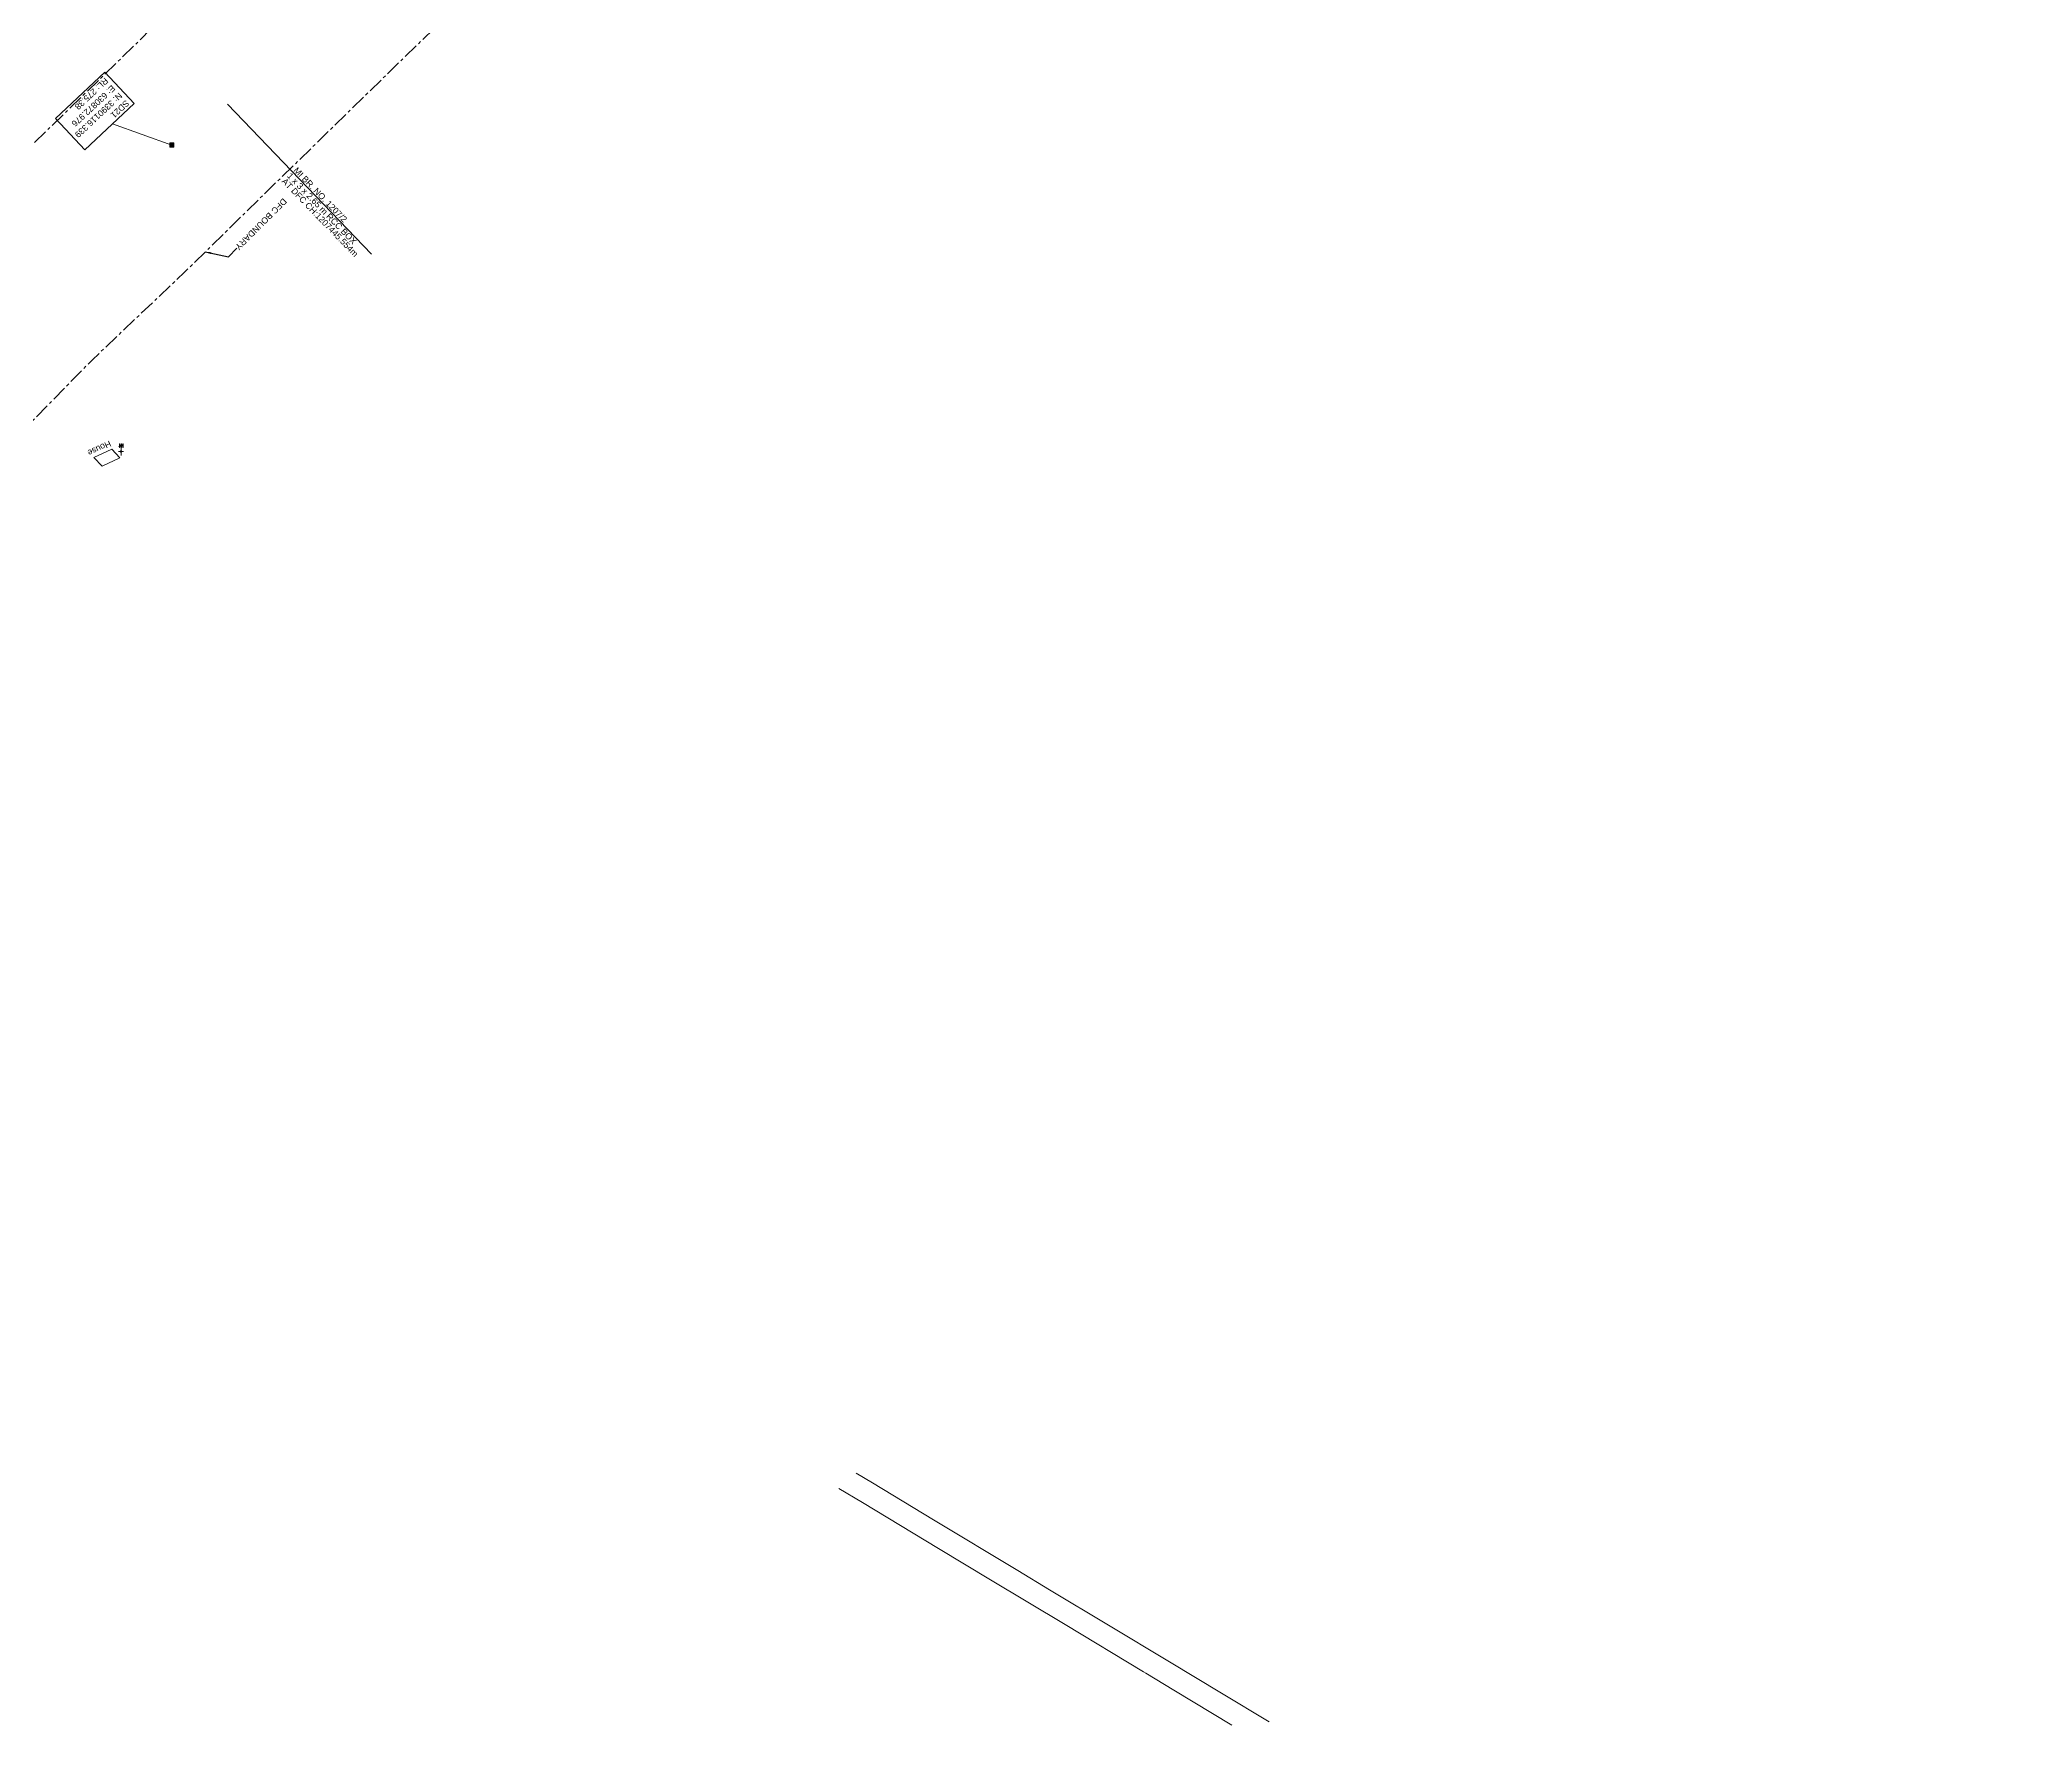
# Model space of a CAD drawing. Header units: metres. Extents: x 628572 to 633121, y 3388024 to 3391117.
# Drawn here: x 630819 to 631631, y 3389473 to 3390159 of the extents above; entities that cross this region are included whole.
import ezdxf
from ezdxf.enums import TextEntityAlignment as Align

# ---------------------------------------------------------------- set-up
doc = ezdxf.new("R2010")
doc.units = ezdxf.units.M
doc.header["$MEASUREMENT"] = 0
doc.linetypes.add('CENTER', pattern=[2, 1.25, -0.25, 0.25, -0.25])
for name, color, linetype, lineweight in [('Bench_Mark', 7, 'Continuous', 0), ('Bore', 8, 'Continuous', 0), ('BRIDGE DETAILS PLAN', 1, 'Continuous', 0), ('DFCC BOUNDARY', 6, 'CENTER', 0), ('Existing IR Track', 143, 'Continuous', 0), ('RESIDENTIAL_BL_PUC', 251, 'Continuous', 0), ('Text', 251, 'Continuous', 0), ('TOPOSTYLEREMARK', 251, 'Continuous', 0), ('Transformer', 251, 'Continuous', 0)]:
    doc.layers.add(name, color=color, linetype=linetype, lineweight=lineweight)
doc.styles.get("Standard").update_dxf_attribs({"font": 'arial.ttf'})
doc.dimstyles.new('ISO-25', dxfattribs={"dimtxt": 2.5, "dimasz": 2.5, "dimexe": 1.25, "dimexo": 0.625, "dimtad": 1, "dimtxsty": 'Standard', "dimcen": 2.5, "dimadec": 0, "dimazin": 0, "dimtfac": 1, "dimtmove": 0, "dimatfit": 3, "dimfxl": 1, "dimarcsym": 0})

# ---------------------------------------------------------------- blocks, each defined once
blk = doc.blocks.new('BORE')
at = {"ltscale": 0.5}
for q in [(-0.99, 0), (0, 1.64), (0.99, 0), (0, -1.64)]:
    blk.add_line((0, 0), q, dxfattribs=at)
blk.add_circle((0, 0), 0.328, dxfattribs=at)
blk = doc.blocks.new('TRF_1')
blk.add_hatch(color=256).paths.add_polyline_path([(0.22, -0.04), (0.38, 0.42), (-0.98, -0.29), (0.02, 0.04), (-0.18, -0.39), (0.98, 0.09)])
for p, q in [((-0.69, 0.72), (-0.69, -0.72)), ((-0.52, 0.72), (-0.69, 0.72)), ((-0.52, -0.72), (-0.52, 0.72)), ((0, 0.72), (0, -0.72)), ((0.17, 0.72), (0, 0.72)), ((0.17, -0.72), (0.17, 0.72)), ((0.7, 0.72), (0.7, -0.72)), ((0.87, 0.72), (0.7, 0.72)), ((0.87, -0.72), (0.87, 0.72)), ((-0.69, -0.72), (-0.52, -0.72)), ((0, -0.72), (0.17, -0.72)), ((0.7, -0.72), (0.87, -0.72))]:
    blk.add_line(p, q)
at = {"flags": 128}
blk.add_lwpolyline([(0.22, -0.04), (0.38, 0.42), (-0.98, -0.29), (0.02, 0.04), (-0.18, -0.39), (0.98, 0.09), (0.22, -0.04)], close=True, dxfattribs=at)
blk = doc.blocks.new('BM')
blk.add_hatch(color=256).paths.add_polyline_path([(-0.88, -0.88), (-0.88, 0.88), (0.88, 0.88), (0.88, -0.88)])
for p, q in [((0.88, 0.88), (-0.88, 0.88)), ((-0.88, 0.88), (-0.88, -0.88)), ((0.88, -0.88), (0.88, 0.88)), ((-0.88, -0.88), (0.88, -0.88))]:
    blk.add_line(p, q)

msp = doc.modelspace()

# ---------------------------------------------------------------- linework, layer by layer
at = {"layer": 'BRIDGE DETAILS PLAN', "color": 10, "lineweight": 13, "flags": 128}
msp.add_lwpolyline([(630954.31, 3390071.85), (630895.73, 3390133.08)], dxfattribs=at)
at = {"layer": 'DFCC BOUNDARY', "ltscale": 5, "flags": 128}
for points in [[(632010.76, 3390041.44, 0.03442), (631982.04, 3390082.66), (631954.44, 3390118.08), (631922.85, 3390152.49), (631888.23, 3390186.42), (631850.33, 3390219.58), (631828.74, 3390233.56), (631812.94, 3390243.47), (631768.97, 3390270.7), (631744.72, 3390285.61), (631714.71, 3390306.96), (631715.71, 3390311.83), (631688.4, 3390315.25), (631652.85, 3390325.44), (631600.46, 3390339.24), (631546.82, 3390351.25), (631506.59, 3390357.48), (631456.87, 3390359.24), (631406.68, 3390355.99), (631355.79, 3390351.48), (631315.98, 3390344.52), (631272.46, 3390335.04), (631224.59, 3390318.86), (631179.85, 3390301.17), (631137.91, 3390281.13), (631096.41, 3390256.13), (631060.3, 3390228.67), (631020.83, 3390197.37), (630985.42, 3390169.36), (630916.1, 3390101.73), (630878.17, 3390064.55), (630840.45, 3390028.75), (630807.55, 3389995.17), (630773.62, 3389959.26), (630737.88, 3389923.8), (630717.31, 3389899.03), (630685.03, 3389871.14), (630648.51, 3389827.53), (630585.34, 3389778.7), (630551.08, 3389750.02), (630518.3, 3389723.41), (630488.86, 3389702.46), (630383.62, 3389652.7), (630303.04, 3389618.51), (630249.78, 3389610.06), (630182.21, 3389603.79), (630150.9, 3389596.66), (630085.52, 3389590.64), (630054.51, 3389591.94), (630017.49, 3389596.7), (629879.58, 3389628.87), (629848.68, 3389646.13), (629811.33, 3389654.54), (629780.73, 3389661.6), (629751.82, 3389677.8), (629651.6, 3389677.73), (629608.17, 3389733.18), (629531.39, 3389831.85), (629514.59, 3389854.15), (629500.66, 3389871.53), (629485.26, 3389891.81), (629454.85, 3389931.12), (629439.26, 3389950.83), (629420.8, 3389953.6), (629411.46, 3389971.87), (629399.77, 3389994.43), (629379.24, 3390039.87), (629370.66, 3390063.02), (629361.91, 3390086.65), (629349.8, 3390109.88), (629338.61, 3390130.98), (629327.07, 3390153.46), (629315.5, 3390175.4), (629306.68, 3390199.83), (629295.99, 3390221.33), (629286.54, 3390242.05), (629270.67, 3390277.99), (629259.84, 3390300.09), (629248.84, 3390323.81), (629238.2, 3390347.19), (629227.85, 3390370.37), (629217.99, 3390391.94), (629207.47, 3390414.78), (629177.02, 3390483.73), (629157.93, 3390529.57), (629148.13, 3390553.02), (629111.52, 3390617.22), (629091.99, 3390639.03), (629073.63, 3390659.38), (629057.11, 3390679.38), (629042.81, 3390701.36), (629027.13, 3390721.75), (628993.79, 3390758.76), (628993.79, 3390758.76), (628993.79, 3390758.76), (628955.39, 3390792.72)], [(629394.25, 3390175.92), (629457.77, 3390047.51), (629466.23, 3390030.48), (629473.53, 3390016.06), (629478.46, 3390006.59), (629483.5, 3389997.17), (629484.76, 3389994.88, 0.023624), (629518.59, 3389939.64), (629527.73, 3389934.76), (629560.21, 3389908.64), (629570.27, 3389894.1), (629579.92, 3389880.19), (629595.44, 3389859.88), (629611.25, 3389840.98), (629664.46, 3389803.46), (629716.69, 3389778.11), (629738.02, 3389764.9), (629759.47, 3389752.07), (629803.74, 3389747.6), (629806.32, 3389730.4), (629825.88, 3389723.99), (629850.64, 3389722.48), (629850.69, 3389716.15), (629882.34, 3389710.69), (629917.07, 3389700.16), (629984.16, 3389683.4), (630017.06, 3389678.97), (630052.02, 3389673.34), (630147.57, 3389673.31), (630183.85, 3389677.5), (630220.42, 3389682.01), (630250.92, 3389687.78), (630280.24, 3389694.88), (630303.94, 3389699.43), (630340.02, 3389711.79), (630361.76, 3389722.79), (630387.26, 3389735.63), (630426.71, 3389755.26), (630461.83, 3389772.4), (630491.56, 3389792.94), (630518.45, 3389811.39), (630535.97, 3389829.88), (630552.73, 3389847.17), (630576.32, 3389871.84), (630612.94, 3389913.48), (630621.29, 3389908.31), (630681.08, 3389980.77), (630716.1, 3390014.24), (630751.16, 3390051.99), (630789.28, 3390090.5), (630824.63, 3390124.79), (630859.15, 3390158.33), (630894.43, 3390194.62), (630934.17, 3390231.02), (630972.84, 3390261.26), (631011.2, 3390291.9), (631058.36, 3390326.21), (631103.28, 3390352.42), (631151.06, 3390376.07)]]:
    msp.add_lwpolyline(points, format="xyb", dxfattribs=at)
at = {"layer": 'Existing IR Track'}
for points in [[(631151.87, 3389575.25, 268.88), (631158.45, 3389571.27, 268.91), (631183.38, 3389556.22, 268.95), (631217.66, 3389535.59, 269.04), (631230.66, 3389527.76, 269.05), (631254.65, 3389513.34, 269.04), (631279.46, 3389498.38, 268.96), (631300.75, 3389485.56, 268.91), (631320.17, 3389473.92, 268.89)], [(631144.8, 3389569.05, 268.9), (631154.35, 3389563.28, 268.91), (631185.43, 3389544.54, 268.98), (631206.54, 3389531.83, 269.03), (631236.96, 3389513.54, 269.02), (631268.86, 3389494.31, 268.95), (631269.89, 3389493.72, 268.96), (631281.26, 3389486.8, 268.92), (631304.94, 3389472.59, 268.87)]]:
    msp.add_polyline3d(points, dxfattribs=at)
at = {"layer": 'RESIDENTIAL_BL_PUC', "linetype": 'Continuous', "flags": 128}
msp.add_lwpolyline([(630841.23, 3389989.04), (630848.5, 3389992.42), (630851.85, 3389988.94), (630844.59, 3389985.56), (630841.23, 3389989.04)], close=True, dxfattribs=at)
at = {"layer": 'TOPOSTYLEREMARK'}
msp.add_line((630872.98, 3390116.34), (630848.86, 3390125.04), dxfattribs=at)
at = {"layer": 'TOPOSTYLEREMARK', "linetype": 'Continuous', "flags": 128}
msp.add_lwpolyline([(630845.62, 3390146.02), (630857.58, 3390133.25), (630837.51, 3390114.38), (630825.55, 3390127.15), (630845.62, 3390146.02)], close=True, dxfattribs=at)

# ---------------------------------------------------------------- block references
at = {"layer": 'Bench_Mark'}
msp.add_blockref('BM', (630872.98, 3390116.34), dxfattribs=at)
at = {"layer": 'Bore', "linetype": 'Continuous'}
msp.add_blockref('BORE', (630852.27, 3389991.5), dxfattribs=at)
at = {"layer": 'Transformer', "linetype": 'Continuous'}
msp.add_blockref('TRF_1', (630852.34, 3389993.89), dxfattribs=at)

# ---------------------------------------------------------------- texts
at = {"layer": 'BRIDGE DETAILS PLAN', "color": 10}
for s, p in [('AT DFC CH:1207445.554m', (630917.58, 3390101.39)), ('1 x 3 x 2.65 m RCC BOX', (630919.74, 3390103.57)), ('MI BR. NO. 1207/2', (630922.37, 3390105.84))]:
    msp.add_text(s, height=2.5, rotation=314.02979, dxfattribs=at).set_placement(p)
at = {"layer": 'DFCC BOUNDARY', "linetype": 'Continuous', "ltscale": 5}
msp.add_text('DFC BOUNDARY', height=2.5, rotation=224.9037, dxfattribs=at).set_placement((630899.43, 3390074.29), align=Align.MIDDLE_RIGHT)
at = {"layer": 'Text'}
msp.add_text('House', height=2.5, rotation=204.95642, dxfattribs=at).set_placement((630847.5, 3389996.06))
at = {"layer": 'TOPOSTYLEREMARK', "linetype": 'Continuous', "insert": (630844.89, 3390122.77), "char_height": 2.5, "width": 30.1336, "attachment_point": 2, "rotation": 223.11326}
msp.add_mtext('\\pxql;SD21\\PN: 3390116.339\\PE: 630872.976\\PRL: 275.38', dxfattribs=at)

# ---------------------------------------------------------------- leaders
at = {"layer": 'DFCC BOUNDARY', "linetype": 'Continuous', "lineweight": 0, "ltscale": 5}
msp.add_leader([(630886.62, 3390072.83), (630896.12, 3390070.77), (630899.43, 3390074.29)], dimstyle='ISO-25', override={"dimtxt": 3, "dimtad": 0, "dimdec": 3, "dimzin": 2, "dimtdec": 3}, dxfattribs=at)

doc.saveas('drawing.dxf')
